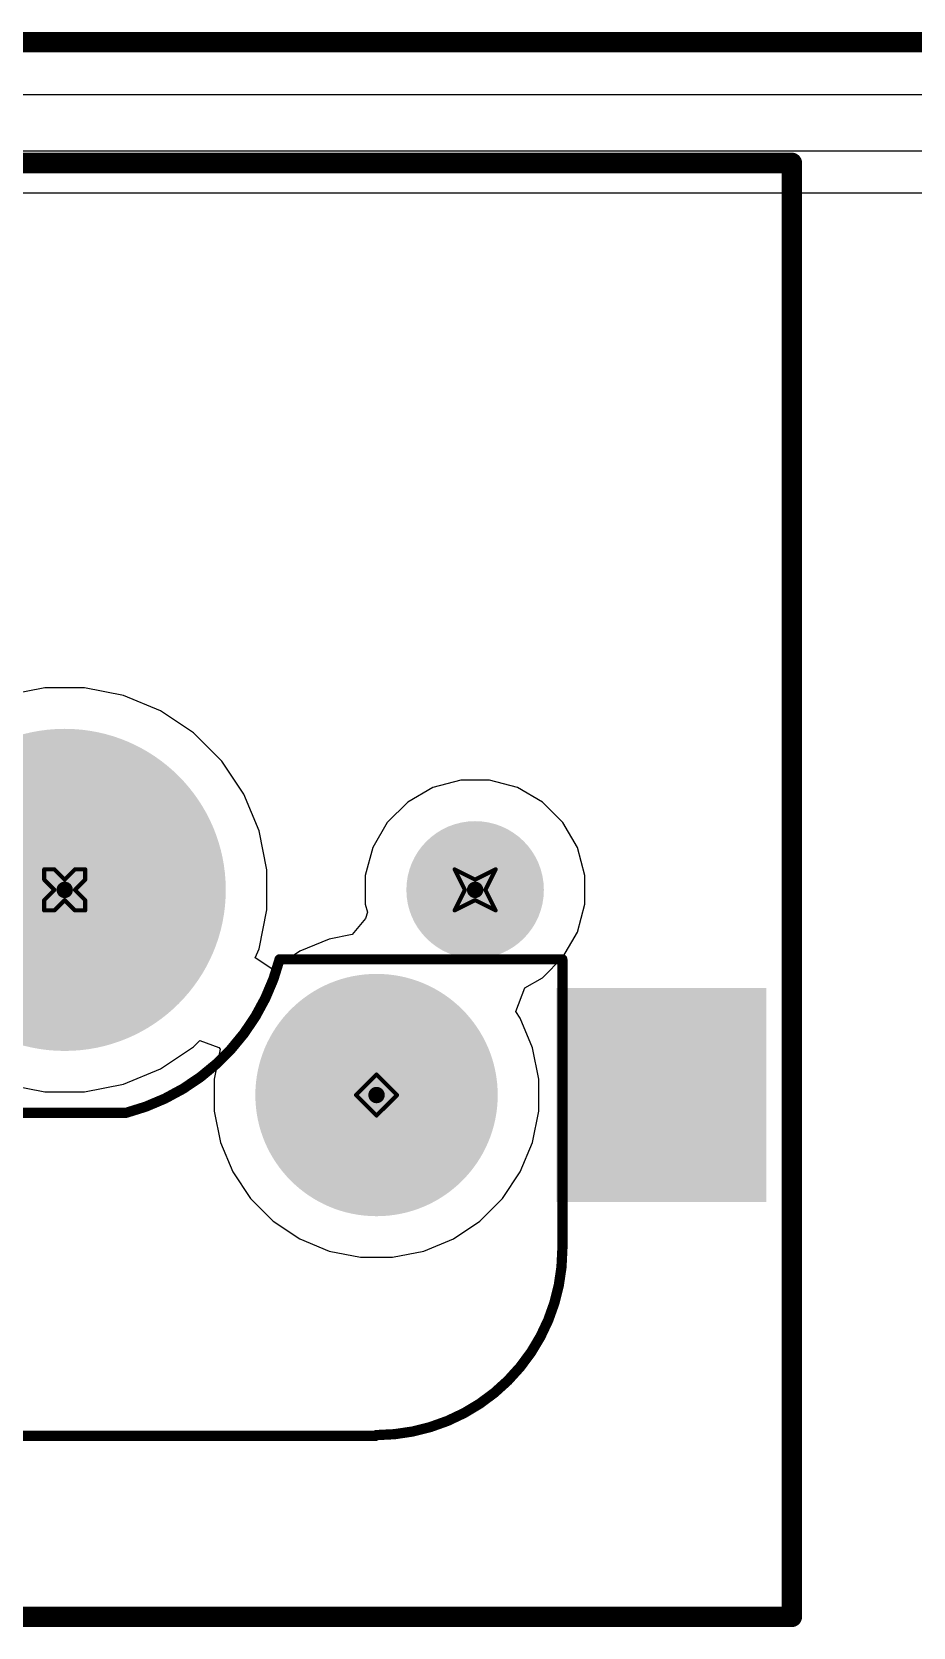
# Model space of a CAD drawing. Header units: inches. Extents: x 0 to 386, y 0 to 148.
# Drawn here: x 70.72 to 81.63, y 11.49 to 31.24 of the extents above; entities that cross this region are included whole.
import ezdxf

# ---------------------------------------------------------------- set-up
doc = ezdxf.new("R2010")
doc.units = ezdxf.units.IN
for name, color, linetype in [('Bottom Layer', 5, 'Continuous'), ('Bottom Overlay', 54, 'Continuous'), ('Bottom Paste', 16, 'Continuous'), ('Bottom Solder', 6, 'Continuous'), ('Drill Drawing', 1, 'Continuous'), ('Pad Holes', 156, 'Continuous'), ('Top Layer', 1, 'Continuous'), ('Top Overlay', 2, 'Continuous'), ('Top Solder', 216, 'Continuous')]:
    doc.layers.add(name, color=color, linetype=linetype)

# ---------------------------------------------------------------- blocks, each defined once
blk = doc.blocks.new('CPG151101S11_16_B_16')
at = {"layer": 'Bottom Layer'}
for points in [[(5.4750081, 3.8150038), (7.975003099999999, 3.8150038), (7.975003099999999, 1.2649962), (5.4750081, 1.2649962)], [(-7.975003099999999, 1.2750038), (-5.4750081, 1.2750038), (-5.4750081, -1.2750038), (-7.975003099999999, -1.2750038)]]:
    blk.add_hatch(color=5, dxfattribs=at).paths.add_polyline_path(points)
at = {"layer": 'Bottom Paste'}
for points in [[(5.4750081, 3.8150038), (7.975003099999999, 3.8150038), (7.975003099999999, 1.2649962), (5.4750081, 1.2649962)], [(-7.975003099999999, 1.2750038), (-5.4750081, 1.2750038), (-5.4750081, -1.2750038), (-7.975003099999999, -1.2750038)]]:
    blk.add_hatch(color=16, dxfattribs=at).paths.add_polyline_path(points)
at = {"layer": 'Bottom Solder'}
for points in [[(5.4249955, 3.8650164), (8.025015699999999, 3.8650164), (8.025015699999999, 1.2149836), (5.4249955, 1.2149836)], [(-8.025015699999999, 1.3250164), (-5.4249955, 1.3250164), (-5.4249955, -1.3250164), (-8.025015699999999, -1.3250164)]]:
    blk.add_hatch(color=6, dxfattribs=at).paths.add_polyline_path(points)
h = blk.add_hatch(color=6, dxfattribs=at)
edge = h.paths.add_edge_path()
edge.add_arc((3.199892, 2.54), 0.1016, 0, 360)
h = blk.add_hatch(color=6, dxfattribs=at)
edge = h.paths.add_edge_path()
edge.add_arc((-3.199892, 0), 0.1016, 0, 360)
h = blk.add_hatch(color=6, dxfattribs=at)
edge = h.paths.add_edge_path()
edge.add_arc((-4.420108, -2.54), 0.1016, 0, 360)
h = blk.add_hatch(color=6, dxfattribs=at)
edge = h.paths.add_edge_path()
edge.add_arc((0.6598919999999999, -2.54), 0.1016, 0, 360)
h = blk.add_hatch(color=6, dxfattribs=at)
edge = h.paths.add_edge_path()
edge.add_arc((5.739891999999999, -2.54), 0.1016, 0, 360)
at = {"layer": 'Pad Holes'}
h = blk.add_hatch(color=7, dxfattribs=at)
edge = h.paths.add_edge_path()
edge.add_arc((3.199892, 2.54), 1.499997, 0, 360)
h = blk.add_hatch(color=7, dxfattribs=at)
edge = h.paths.add_edge_path()
edge.add_arc((-3.199892, 0), 1.499997, 0, 360)
h = blk.add_hatch(color=7, dxfattribs=at)
edge = h.paths.add_edge_path()
edge.add_arc((0.6598919999999999, -2.54), 1.9939, 0, 360)
h = blk.add_hatch(color=7, dxfattribs=at)
edge = h.paths.add_edge_path()
edge.add_arc((-4.420108, -2.54), 0.8509, 0, 360)
h = blk.add_hatch(color=7, dxfattribs=at)
edge = h.paths.add_edge_path()
edge.add_arc((5.739891999999999, -2.54), 0.8509, 0, 360)
at = {"layer": 'Top Solder'}
h = blk.add_hatch(color=216, dxfattribs=at)
edge = h.paths.add_edge_path()
edge.add_arc((3.199892, 2.54), 0.1016, 0, 360)
h = blk.add_hatch(color=216, dxfattribs=at)
edge = h.paths.add_edge_path()
edge.add_arc((-3.199892, 0), 0.1016, 0, 360)
h = blk.add_hatch(color=216, dxfattribs=at)
edge = h.paths.add_edge_path()
edge.add_arc((-4.420108, -2.54), 0.1016, 0, 360)
h = blk.add_hatch(color=216, dxfattribs=at)
edge = h.paths.add_edge_path()
edge.add_arc((0.6598919999999999, -2.54), 0.1016, 0, 360)
h = blk.add_hatch(color=216, dxfattribs=at)
edge = h.paths.add_edge_path()
edge.add_arc((5.739891999999999, -2.54), 0.1016, 0, 360)
at = {"layer": 'Bottom Overlay'}
for points in [[(-5.499989, 1.9063716, 0.127, 0.127, -0.4142135623730951), (-3.1963614, 4.209999199999999, 0.127, 0.127, 0)], [(5.499989, 4.2200068, 0.127, 0.127, 0), (-3.1863538, 4.2200068, 0.127, 0.127, 0)], [(5.499989, 4.2200068, 0.127, 0.127, -0.4142135623730951), (5.4899814, 4.209999199999999, 0.127, 0.127, 0)], [(5.499989, 4.2200068, 0.127, 0.127, 0), (5.499989, 4.046143799999999, 0.127, 0.127, 0)], [(-5.499989, 1.9063716, 0.127, 0.127, 0), (-5.499989, -1.5061438, 0.127, 0.127, 0)], [(5.499989, 1.0338562, 0.127, 0.127, 0), (5.499989, 0.4700016, 0.127, 0.127, 0)], [(5.5000144, 0.4699508, 0.127, 0.127, 0), (5.499989, 0.4700016, 0.127, 0.127, 0)], [(5.5000144, 0.4699508, 0.127, 0.127, 0), (5.5000144, 0.2200148, 0.127, 0.127, 0)], [(-1.99999854, -1.67998394, 0.127, 0.127, -0.2716855530014931), (-0.09999725999999999, 0.22001734, 0.127, 0.127, 0)], [(0.1500124, 0.2200148, 0.127, 0.127, 0), (-0.0999998, 0.2200148, 0.127, 0.127, 0)], [(1.1900154, 0.2200148, 0.127, 0.127, 0), (0.1500124, 0.2200148, 0.127, 0.127, 0)], [(5.5000144, 0.2200148, 0.127, 0.127, 0), (1.1900154, 0.2200148, 0.127, 0.127, 0)], [(-5.499989, -1.5061438, 0.127, 0.127, 0), (-5.499989, -1.6799814, 0.127, 0.127, 0)], [(-1.999996, -1.6799814, 0.127, 0.127, 0), (-5.499989, -1.6799814, 0.127, 0.127, 0)]]:
    blk.add_lwpolyline(points, format="xyseb", dxfattribs=at)
for points in [[(-3.2281114, 4.209999199999999, 0.0635, 0.0635, 1), (-3.1646114, 4.209999199999999, 0.0635, 0.0635, 1)], [(-3.2181038, 4.2200068, 0.0635, 0.0635, 1), (-3.1546038, 4.2200068, 0.0635, 0.0635, 1)], [(5.4582314, 4.209999199999999, 0.0635, 0.0635, 1), (5.521731399999999, 4.209999199999999, 0.0635, 0.0635, 1)], [(5.468239, 4.2200068, 0.0635, 0.0635, 1), (5.531739, 4.2200068, 0.0635, 0.0635, 1)], [(5.468239, 4.2200068, 0.0635, 0.0635, 1), (5.531739, 4.2200068, 0.0635, 0.0635, 1)], [(5.468239, 4.2200068, 0.0635, 0.0635, 1), (5.531739, 4.2200068, 0.0635, 0.0635, 1)], [(5.468239, 4.046143799999999, 0.0635, 0.0635, 1), (5.531739, 4.046143799999999, 0.0635, 0.0635, 1)], [(-5.531739, 1.9063716, 0.0635, 0.0635, 1), (-5.468239, 1.9063716, 0.0635, 0.0635, 1)], [(-5.531739, 1.9063716, 0.0635, 0.0635, 1), (-5.468239, 1.9063716, 0.0635, 0.0635, 1)], [(5.468239, 1.0338562, 0.0635, 0.0635, 1), (5.531739, 1.0338562, 0.0635, 0.0635, 1)], [(5.468239, 0.4700016, 0.0635, 0.0635, 1), (5.531739, 0.4700016, 0.0635, 0.0635, 1)], [(5.468239, 0.4700016, 0.0635, 0.0635, 1), (5.531739, 0.4700016, 0.0635, 0.0635, 1)], [(5.4682644, 0.4699508, 0.0635, 0.0635, 1), (5.5317644, 0.4699508, 0.0635, 0.0635, 1)], [(5.4682644, 0.4699508, 0.0635, 0.0635, 1), (5.5317644, 0.4699508, 0.0635, 0.0635, 1)], [(-0.1317498, 0.2200148, 0.0635, 0.0635, 1), (-0.0682498, 0.2200148, 0.0635, 0.0635, 1)], [(-0.13174726, 0.22001734, 0.0635, 0.0635, 1), (-0.06824725999999999, 0.22001734, 0.0635, 0.0635, 1)], [(0.1182624, 0.2200148, 0.0635, 0.0635, 1), (0.1817624, 0.2200148, 0.0635, 0.0635, 1)], [(0.1182624, 0.2200148, 0.0635, 0.0635, 1), (0.1817624, 0.2200148, 0.0635, 0.0635, 1)], [(1.1582654, 0.2200148, 0.0635, 0.0635, 1), (1.2217654, 0.2200148, 0.0635, 0.0635, 1)], [(1.1582654, 0.2200148, 0.0635, 0.0635, 1), (1.2217654, 0.2200148, 0.0635, 0.0635, 1)], [(5.4682644, 0.2200148, 0.0635, 0.0635, 1), (5.5317644, 0.2200148, 0.0635, 0.0635, 1)], [(5.4682644, 0.2200148, 0.0635, 0.0635, 1), (5.5317644, 0.2200148, 0.0635, 0.0635, 1)], [(-5.531739, -1.5061438, 0.0635, 0.0635, 1), (-5.468239, -1.5061438, 0.0635, 0.0635, 1)], [(-5.531739, -1.5061438, 0.0635, 0.0635, 1), (-5.468239, -1.5061438, 0.0635, 0.0635, 1)], [(-5.531739, -1.6799814, 0.0635, 0.0635, 1), (-5.468239, -1.6799814, 0.0635, 0.0635, 1)], [(-5.531739, -1.6799814, 0.0635, 0.0635, 1), (-5.468239, -1.6799814, 0.0635, 0.0635, 1)], [(-2.03174854, -1.67998394, 0.0635, 0.0635, 1), (-1.96824854, -1.67998394, 0.0635, 0.0635, 1)], [(-2.031746, -1.6799814, 0.0635, 0.0635, 1), (-1.968246, -1.6799814, 0.0635, 0.0635, 1)]]:
    blk.add_lwpolyline(points, format="xyseb", close=True, dxfattribs=at)

msp = doc.modelspace()

# ---------------------------------------------------------------- linework, layer by layer
at = {"layer": 'Bottom Layer'}
for p, q in [((63.373, 30.46755908), (99.0345238, 30.46755908)), ((70.88317801999999, 23.12189686), (70.39981602, 23.02575024)), ((71.37600914, 23.12189686), (70.88317801999999, 23.12189686)), ((71.85937114, 23.02575024), (71.37600914, 23.12189686)), ((72.31468646, 22.8371527), (71.85937114, 23.02575024)), ((72.72446212, 22.56334832), (72.31468646, 22.8371527)), ((73.07294504, 22.2148654), (72.72446212, 22.56334832)), ((73.34674942, 21.80508974), (73.07294504, 22.2148654)), ((76.03069122, 21.97889686), (75.6850785, 21.88628846)), ((76.38849594, 21.97889686), (76.03069122, 21.97889686)), ((76.73410865999999, 21.88628846), (76.38849594, 21.97889686)), ((73.53534695999998, 21.34977442), (73.34674942, 21.80508974)), ((75.6850785, 21.88628846), (75.3752112, 21.7073861)), ((77.04397596, 21.7073861), (76.73410865999999, 21.88628846)), ((75.3752112, 21.7073861), (75.12220434, 21.45437924)), ((77.29698282, 21.45437924), (77.04397596, 21.7073861)), ((73.63149358, 20.86641242), (73.53534695999998, 21.34977442)), ((75.12220434, 21.45437924), (74.94330198, 21.14451194)), ((77.47588517999999, 21.14451194), (77.29698282, 21.45437924)), ((74.94330198, 21.14451194), (74.85069358, 20.79889922)), ((77.56849358, 20.79889922), (77.47588517999999, 21.14451194)), ((73.63149358, 20.3735813), (73.63149358, 20.86641242)), ((74.85069358, 20.79889922), (74.85069358, 20.4410945)), ((77.56849358, 20.4410945), (77.56849358, 20.79889922)), ((73.53534695999998, 19.8902193), (73.63149358, 20.3735813)), ((74.85069358, 20.4410945), (74.87724674, 20.3419964)), ((74.87724674, 20.3419964), (74.85183404, 20.26661936)), ((77.47588517999999, 20.09548178), (77.56849358, 20.4410945)), ((74.85183404, 20.26661936), (74.68787449999999, 20.0673589)), ((74.40366628, 20.01082612), (74.03823394, 19.8594599)), ((74.68787449999999, 20.0673589), (74.40366628, 20.01082612)), ((77.29698282, 19.78561448), (77.47588517999999, 20.09548178)), ((73.48916722, 19.77873362), (73.53534695999998, 19.8902193)), ((73.7045008, 19.63485532), (73.48916722, 19.77873362)), ((74.03823394, 19.8594599), (73.70935474, 19.63970926)), ((77.04397596, 19.53260762), (77.29698282, 19.78561448)), ((73.70935474, 19.63970926), (73.7045008, 19.63485532)), ((76.71329336, 19.11427216), (76.82408308, 19.40565334)), ((76.82408308, 19.40565334), (77.04397596, 19.53260762)), ((76.76884061999999, 19.0311405), (76.71329336, 19.11427216)), ((76.92020683999999, 18.66570816), (76.76884061999999, 19.0311405)), ((72.31468646, 18.40284102), (72.72446212, 18.6766454)), ((72.72446212, 18.6766454), (72.80183814, 18.75402142)), ((72.80183814, 18.75402142), (73.03919606, 18.66951054)), ((73.05502533999999, 18.64799674), (72.98138057999999, 18.27776634)), ((73.03919606, 18.66951054), (73.05502533999999, 18.64799674)), ((76.99737458, 18.27776634), (76.92020683999999, 18.66570816)), ((71.85937114, 18.21424348), (72.31468646, 18.40284102)), ((70.39981602, 18.21424348), (70.88317801999999, 18.11809686)), ((71.37600914, 18.11809686), (71.85937114, 18.21424348)), ((72.98138057999999, 18.27776634), (72.98138057999999, 17.88222738)), ((76.99737458, 17.88222738), (76.99737458, 18.27776634)), ((70.88317801999999, 18.11809686), (71.37600914, 18.11809686)), ((72.98138057999999, 17.88222738), (73.05854831999999, 17.49428556)), ((76.92020683999999, 17.49428556), (76.99737458, 17.88222738)), ((73.05854831999999, 17.49428556), (73.20991454, 17.12885322)), ((76.76884061999999, 17.12885322), (76.92020683999999, 17.49428556)), ((73.20991454, 17.12885322), (73.42966517999999, 16.79997402)), ((76.54908997999999, 16.79997402), (76.76884061999999, 17.12885322)), ((73.42966517999999, 16.79997402), (73.70935474, 16.52028446)), ((76.26940042, 16.52028446), (76.54908997999999, 16.79997402)), ((73.70935474, 16.52028446), (74.03823394, 16.30053382)), ((75.94052122, 16.30053382), (76.26940042, 16.52028446)), ((74.03823394, 16.30053382), (74.40366628, 16.1491676)), ((75.57508888, 16.1491676), (75.94052122, 16.30053382)), ((74.40366628, 16.1491676), (74.7916081, 16.07199986)), ((74.7916081, 16.07199986), (75.18714706, 16.07199986)), ((75.18714706, 16.07199986), (75.57508888, 16.1491676))]:
    msp.add_line(p, q, dxfattribs=at)
msp.add_lwpolyline([(63.373, 31.115, 0.254, 0.254, 0), (113.92730072, 31.115, 0.254, 0.254, 0)], format="xyseb", dxfattribs=at)
at = {"layer": 'Drill Drawing'}
for points in [[(70.87559358, 20.74699686, 0.0508, 0.0508, 0), (70.87559358, 20.87399686, 0.0508, 0.0508, 0)], [(70.87559358, 20.87399686, 0.0508, 0.0508, 0), (71.00259358, 20.87399686, 0.0508, 0.0508, 0)], [(70.87559358, 20.74699686, 0.0508, 0.0508, 0), (71.00259358, 20.61999686, 0.0508, 0.0508, 0)], [(71.00259358, 20.87399686, 0.0508, 0.0508, 0), (71.12959357999999, 20.74699686, 0.0508, 0.0508, 0)], [(71.12959357999999, 20.74699686, 0.0508, 0.0508, 0), (71.25659358, 20.87399686, 0.0508, 0.0508, 0)], [(71.25659358, 20.87399686, 0.0508, 0.0508, 0), (71.38359358, 20.87399686, 0.0508, 0.0508, 0)], [(71.25659358, 20.61999686, 0.0508, 0.0508, 0), (71.38359358, 20.74699686, 0.0508, 0.0508, 0)], [(71.38359358, 20.74699686, 0.0508, 0.0508, 0), (71.38359358, 20.87399686, 0.0508, 0.0508, 0)], [(75.95559357999998, 20.87399686, 0.0508, 0.0508, 0), (76.20959358, 20.74699686, 0.0508, 0.0508, 0)], [(75.95559357999998, 20.87399686, 0.0508, 0.0508, 0), (76.08259358, 20.61999686, 0.0508, 0.0508, 0)], [(76.20959358, 20.74699686, 0.0508, 0.0508, 0), (76.46359358, 20.87399686, 0.0508, 0.0508, 0)], [(76.33659358, 20.61999686, 0.0508, 0.0508, 0), (76.46359358, 20.87399686, 0.0508, 0.0508, 0)], [(70.87559358, 20.49299686, 0.0508, 0.0508, 0), (71.00259358, 20.61999686, 0.0508, 0.0508, 0)], [(71.25659358, 20.61999686, 0.0508, 0.0508, 0), (71.38359358, 20.49299686, 0.0508, 0.0508, 0)], [(75.95559357999998, 20.36599686, 0.0508, 0.0508, 0), (76.08259358, 20.61999686, 0.0508, 0.0508, 0)], [(76.33659358, 20.61999686, 0.0508, 0.0508, 0), (76.46359358, 20.36599686, 0.0508, 0.0508, 0)], [(70.87559358, 20.36599686, 0.0508, 0.0508, 0), (70.87559358, 20.49299686, 0.0508, 0.0508, 0)], [(70.87559358, 20.36599686, 0.0508, 0.0508, 0), (71.00259358, 20.36599686, 0.0508, 0.0508, 0)], [(71.00259358, 20.36599686, 0.0508, 0.0508, 0), (71.12959357999999, 20.49299686, 0.0508, 0.0508, 0)], [(71.12959357999999, 20.49299686, 0.0508, 0.0508, 0), (71.25659358, 20.36599686, 0.0508, 0.0508, 0)], [(71.25659358, 20.36599686, 0.0508, 0.0508, 0), (71.38359358, 20.36599686, 0.0508, 0.0508, 0)], [(71.38359358, 20.36599686, 0.0508, 0.0508, 0), (71.38359358, 20.49299686, 0.0508, 0.0508, 0)], [(75.95559357999998, 20.36599686, 0.0508, 0.0508, 0), (76.20959358, 20.49299686, 0.0508, 0.0508, 0)], [(76.20959358, 20.49299686, 0.0508, 0.0508, 0), (76.46359358, 20.36599686, 0.0508, 0.0508, 0)], [(74.73537757999999, 18.07999686, 0.0508, 0.0508, 0), (74.98937758, 18.33399686, 0.0508, 0.0508, 0)], [(74.98937758, 18.33399686, 0.0508, 0.0508, 0), (75.24337758, 18.07999686, 0.0508, 0.0508, 0)], [(74.73537757999999, 18.07999686, 0.0508, 0.0508, 0), (74.98937758, 17.82599686, 0.0508, 0.0508, 0)], [(74.98937758, 17.82599686, 0.0508, 0.0508, 0), (75.24337758, 18.07999686, 0.0508, 0.0508, 0)]]:
    msp.add_lwpolyline(points, format="xyseb", dxfattribs=at)
for points in [[(70.86289357999999, 20.87399686, 0.0254, 0.0254, 1), (70.88829358, 20.87399686, 0.0254, 0.0254, 1)], [(70.86289357999999, 20.87399686, 0.0254, 0.0254, 1), (70.88829358, 20.87399686, 0.0254, 0.0254, 1)], [(70.86289357999999, 20.74699686, 0.0254, 0.0254, 1), (70.88829358, 20.74699686, 0.0254, 0.0254, 1)], [(70.86289357999999, 20.74699686, 0.0254, 0.0254, 1), (70.88829358, 20.74699686, 0.0254, 0.0254, 1)], [(70.98989357999999, 20.87399686, 0.0254, 0.0254, 1), (71.01529358, 20.87399686, 0.0254, 0.0254, 1)], [(70.98989357999999, 20.87399686, 0.0254, 0.0254, 1), (71.01529358, 20.87399686, 0.0254, 0.0254, 1)], [(71.11689358, 20.74699686, 0.0254, 0.0254, 1), (71.14229358, 20.74699686, 0.0254, 0.0254, 1)], [(71.11689358, 20.74699686, 0.0254, 0.0254, 1), (71.14229358, 20.74699686, 0.0254, 0.0254, 1)], [(71.24389357999999, 20.87399686, 0.0254, 0.0254, 1), (71.26929358, 20.87399686, 0.0254, 0.0254, 1)], [(71.24389357999999, 20.87399686, 0.0254, 0.0254, 1), (71.26929358, 20.87399686, 0.0254, 0.0254, 1)], [(71.37089358, 20.87399686, 0.0254, 0.0254, 1), (71.39629357999999, 20.87399686, 0.0254, 0.0254, 1)], [(71.37089358, 20.87399686, 0.0254, 0.0254, 1), (71.39629357999999, 20.87399686, 0.0254, 0.0254, 1)], [(71.37089358, 20.74699686, 0.0254, 0.0254, 1), (71.39629357999999, 20.74699686, 0.0254, 0.0254, 1)], [(71.37089358, 20.74699686, 0.0254, 0.0254, 1), (71.39629357999999, 20.74699686, 0.0254, 0.0254, 1)], [(75.94289358, 20.87399686, 0.0254, 0.0254, 1), (75.96829358, 20.87399686, 0.0254, 0.0254, 1)], [(75.94289358, 20.87399686, 0.0254, 0.0254, 1), (75.96829358, 20.87399686, 0.0254, 0.0254, 1)], [(76.19689358, 20.74699686, 0.0254, 0.0254, 1), (76.22229358, 20.74699686, 0.0254, 0.0254, 1)], [(76.19689358, 20.74699686, 0.0254, 0.0254, 1), (76.22229358, 20.74699686, 0.0254, 0.0254, 1)], [(76.45089358, 20.87399686, 0.0254, 0.0254, 1), (76.47629357999999, 20.87399686, 0.0254, 0.0254, 1)], [(76.45089358, 20.87399686, 0.0254, 0.0254, 1), (76.47629357999999, 20.87399686, 0.0254, 0.0254, 1)], [(70.98989357999999, 20.61999686, 0.0254, 0.0254, 1), (71.01529358, 20.61999686, 0.0254, 0.0254, 1)], [(70.98989357999999, 20.61999686, 0.0254, 0.0254, 1), (71.01529358, 20.61999686, 0.0254, 0.0254, 1)], [(71.24389357999999, 20.61999686, 0.0254, 0.0254, 1), (71.26929358, 20.61999686, 0.0254, 0.0254, 1)], [(71.24389357999999, 20.61999686, 0.0254, 0.0254, 1), (71.26929358, 20.61999686, 0.0254, 0.0254, 1)], [(76.06989358, 20.61999686, 0.0254, 0.0254, 1), (76.09529357999999, 20.61999686, 0.0254, 0.0254, 1)], [(76.06989358, 20.61999686, 0.0254, 0.0254, 1), (76.09529357999999, 20.61999686, 0.0254, 0.0254, 1)], [(76.32389358, 20.61999686, 0.0254, 0.0254, 1), (76.34929358, 20.61999686, 0.0254, 0.0254, 1)], [(76.32389358, 20.61999686, 0.0254, 0.0254, 1), (76.34929358, 20.61999686, 0.0254, 0.0254, 1)], [(70.86289357999999, 20.49299686, 0.0254, 0.0254, 1), (70.88829358, 20.49299686, 0.0254, 0.0254, 1)], [(70.86289357999999, 20.49299686, 0.0254, 0.0254, 1), (70.88829358, 20.49299686, 0.0254, 0.0254, 1)], [(70.86289357999999, 20.36599686, 0.0254, 0.0254, 1), (70.88829358, 20.36599686, 0.0254, 0.0254, 1)], [(70.86289357999999, 20.36599686, 0.0254, 0.0254, 1), (70.88829358, 20.36599686, 0.0254, 0.0254, 1)], [(70.98989357999999, 20.36599686, 0.0254, 0.0254, 1), (71.01529358, 20.36599686, 0.0254, 0.0254, 1)], [(70.98989357999999, 20.36599686, 0.0254, 0.0254, 1), (71.01529358, 20.36599686, 0.0254, 0.0254, 1)], [(71.11689358, 20.49299686, 0.0254, 0.0254, 1), (71.14229358, 20.49299686, 0.0254, 0.0254, 1)], [(71.11689358, 20.49299686, 0.0254, 0.0254, 1), (71.14229358, 20.49299686, 0.0254, 0.0254, 1)], [(71.24389357999999, 20.36599686, 0.0254, 0.0254, 1), (71.26929358, 20.36599686, 0.0254, 0.0254, 1)], [(71.24389357999999, 20.36599686, 0.0254, 0.0254, 1), (71.26929358, 20.36599686, 0.0254, 0.0254, 1)], [(71.37089358, 20.49299686, 0.0254, 0.0254, 1), (71.39629357999999, 20.49299686, 0.0254, 0.0254, 1)], [(71.37089358, 20.49299686, 0.0254, 0.0254, 1), (71.39629357999999, 20.49299686, 0.0254, 0.0254, 1)], [(71.37089358, 20.36599686, 0.0254, 0.0254, 1), (71.39629357999999, 20.36599686, 0.0254, 0.0254, 1)], [(71.37089358, 20.36599686, 0.0254, 0.0254, 1), (71.39629357999999, 20.36599686, 0.0254, 0.0254, 1)], [(75.94289358, 20.36599686, 0.0254, 0.0254, 1), (75.96829358, 20.36599686, 0.0254, 0.0254, 1)], [(75.94289358, 20.36599686, 0.0254, 0.0254, 1), (75.96829358, 20.36599686, 0.0254, 0.0254, 1)], [(76.19689358, 20.49299686, 0.0254, 0.0254, 1), (76.22229358, 20.49299686, 0.0254, 0.0254, 1)], [(76.19689358, 20.49299686, 0.0254, 0.0254, 1), (76.22229358, 20.49299686, 0.0254, 0.0254, 1)], [(76.45089358, 20.36599686, 0.0254, 0.0254, 1), (76.47629357999999, 20.36599686, 0.0254, 0.0254, 1)], [(76.45089358, 20.36599686, 0.0254, 0.0254, 1), (76.47629357999999, 20.36599686, 0.0254, 0.0254, 1)], [(74.97667758, 18.33399686, 0.0254, 0.0254, 1), (75.00207757999999, 18.33399686, 0.0254, 0.0254, 1)], [(74.97667758, 18.33399686, 0.0254, 0.0254, 1), (75.00207757999999, 18.33399686, 0.0254, 0.0254, 1)], [(74.72267758, 18.07999686, 0.0254, 0.0254, 1), (74.74807758, 18.07999686, 0.0254, 0.0254, 1)], [(74.72267758, 18.07999686, 0.0254, 0.0254, 1), (74.74807758, 18.07999686, 0.0254, 0.0254, 1)], [(75.23067757999999, 18.07999686, 0.0254, 0.0254, 1), (75.25607758, 18.07999686, 0.0254, 0.0254, 1)], [(75.23067757999999, 18.07999686, 0.0254, 0.0254, 1), (75.25607758, 18.07999686, 0.0254, 0.0254, 1)], [(74.97667758, 17.82599686, 0.0254, 0.0254, 1), (75.00207757999999, 17.82599686, 0.0254, 0.0254, 1)], [(74.97667758, 17.82599686, 0.0254, 0.0254, 1), (75.00207757999999, 17.82599686, 0.0254, 0.0254, 1)]]:
    msp.add_lwpolyline(points, format="xyseb", close=True, dxfattribs=at)
at = {"layer": 'Top Layer'}
for p, q in [((64.94568164, 29.7696128), (95.23426216, 29.76961026)), ((64.95843497999999, 29.25166107999999), (95.22156215999999, 29.25165854)), ((70.88317801999999, 23.12189686), (70.39981602, 23.02575024)), ((71.37600914, 23.12189686), (70.88317801999999, 23.12189686)), ((71.85937114, 23.02575024), (71.37600914, 23.12189686)), ((72.31468646, 22.8371527), (71.85937114, 23.02575024)), ((72.72446212, 22.56334832), (72.31468646, 22.8371527)), ((73.07294504, 22.2148654), (72.72446212, 22.56334832)), ((73.34674942, 21.80508974), (73.07294504, 22.2148654)), ((76.03069122, 21.97889686), (75.6850785, 21.88628846)), ((76.38849594, 21.97889686), (76.03069122, 21.97889686)), ((76.73410865999999, 21.88628846), (76.38849594, 21.97889686)), ((73.53534695999998, 21.34977442), (73.34674942, 21.80508974)), ((75.6850785, 21.88628846), (75.3752112, 21.7073861)), ((77.04397596, 21.7073861), (76.73410865999999, 21.88628846)), ((75.3752112, 21.7073861), (75.12220434, 21.45437924)), ((77.29698282, 21.45437924), (77.04397596, 21.7073861)), ((73.63149358, 20.86641242), (73.53534695999998, 21.34977442)), ((75.12220434, 21.45437924), (74.94330198, 21.14451194)), ((77.47588517999999, 21.14451194), (77.29698282, 21.45437924)), ((74.94330198, 21.14451194), (74.85069358, 20.79889922)), ((77.56849358, 20.79889922), (77.47588517999999, 21.14451194)), ((73.63149358, 20.3735813), (73.63149358, 20.86641242)), ((74.85069358, 20.79889922), (74.85069358, 20.4410945)), ((77.56849358, 20.4410945), (77.56849358, 20.79889922)), ((73.53534695999998, 19.8902193), (73.63149358, 20.3735813)), ((74.85069358, 20.4410945), (74.87724674, 20.3419964)), ((74.87724674, 20.3419964), (74.85183404, 20.26661936)), ((77.47588517999999, 20.09548178), (77.56849358, 20.4410945)), ((74.85183404, 20.26661936), (74.68787449999999, 20.0673589)), ((74.40366628, 20.01082612), (74.03823394, 19.8594599)), ((74.68787449999999, 20.0673589), (74.40366628, 20.01082612)), ((77.29698282, 19.78561448), (77.47588517999999, 20.09548178)), ((73.48916722, 19.77873362), (73.53534695999998, 19.8902193)), ((73.7045008, 19.63485532), (73.48916722, 19.77873362)), ((74.03823394, 19.8594599), (73.70935474, 19.63970926)), ((77.04397596, 19.53260762), (77.29698282, 19.78561448)), ((73.70935474, 19.63970926), (73.7045008, 19.63485532)), ((76.71329336, 19.11427216), (76.82408308, 19.40565334)), ((76.82408308, 19.40565334), (77.04397596, 19.53260762)), ((76.76884061999999, 19.0311405), (76.71329336, 19.11427216)), ((76.92020683999999, 18.66570816), (76.76884061999999, 19.0311405)), ((72.31468646, 18.40284102), (72.72446212, 18.6766454)), ((72.72446212, 18.6766454), (72.80183814, 18.75402142)), ((72.80183814, 18.75402142), (73.03919606, 18.66951054)), ((73.05502533999999, 18.64799674), (72.98138057999999, 18.27776634)), ((73.03919606, 18.66951054), (73.05502533999999, 18.64799674)), ((76.99737458, 18.27776634), (76.92020683999999, 18.66570816)), ((71.85937114, 18.21424348), (72.31468646, 18.40284102)), ((70.39981602, 18.21424348), (70.88317801999999, 18.11809686)), ((71.37600914, 18.11809686), (71.85937114, 18.21424348)), ((72.98138057999999, 18.27776634), (72.98138057999999, 17.88222738)), ((76.99737458, 17.88222738), (76.99737458, 18.27776634)), ((70.88317801999999, 18.11809686), (71.37600914, 18.11809686)), ((72.98138057999999, 17.88222738), (73.05854831999999, 17.49428556)), ((76.92020683999999, 17.49428556), (76.99737458, 17.88222738)), ((73.05854831999999, 17.49428556), (73.20991454, 17.12885322)), ((76.76884061999999, 17.12885322), (76.92020683999999, 17.49428556)), ((73.20991454, 17.12885322), (73.42966517999999, 16.79997402)), ((76.54908997999999, 16.79997402), (76.76884061999999, 17.12885322)), ((73.42966517999999, 16.79997402), (73.70935474, 16.52028446)), ((76.26940042, 16.52028446), (76.54908997999999, 16.79997402)), ((73.70935474, 16.52028446), (74.03823394, 16.30053382)), ((75.94052122, 16.30053382), (76.26940042, 16.52028446)), ((74.03823394, 16.30053382), (74.40366628, 16.1491676)), ((75.57508888, 16.1491676), (75.94052122, 16.30053382)), ((74.40366628, 16.1491676), (74.7916081, 16.07199986)), ((74.7916081, 16.07199986), (75.18714706, 16.07199986)), ((75.18714706, 16.07199986), (75.57508888, 16.1491676))]:
    msp.add_line(p, q, dxfattribs=at)
at = {"layer": 'Top Overlay'}
for points in [[(62.12907309999999, 29.6199941, 0.254, 0.254, 0), (80.12907265999999, 29.6199941, 0.254, 0.254, 0)], [(80.12907265999999, 11.61999454, 0.254, 0.254, 0), (80.12907265999999, 29.6199941, 0.254, 0.254, 0)], [(62.12907309999999, 11.61999454, 0.254, 0.254, 0), (80.12907265999999, 11.61999454, 0.254, 0.254, 0)]]:
    msp.add_lwpolyline(points, format="xyseb", dxfattribs=at)
for points in [[(80.06557266, 29.6199941, 0.127, 0.127, 1), (80.19257266, 29.6199941, 0.127, 0.127, 1)], [(80.06557266, 29.6199941, 0.127, 0.127, 1), (80.19257266, 29.6199941, 0.127, 0.127, 1)], [(80.06557266, 11.61999454, 0.127, 0.127, 1), (80.19257266, 11.61999454, 0.127, 0.127, 1)], [(80.06557266, 11.61999454, 0.127, 0.127, 1), (80.19257266, 11.61999454, 0.127, 0.127, 1)]]:
    msp.add_lwpolyline(points, format="xyseb", close=True, dxfattribs=at)

# ---------------------------------------------------------------- block references
at = {"rotation": 180}
msp.add_blockref('CPG151101S11_16_B_16', (71.78948557999999, 18.07999686), dxfattribs=at)

doc.saveas('drawing.dxf')
